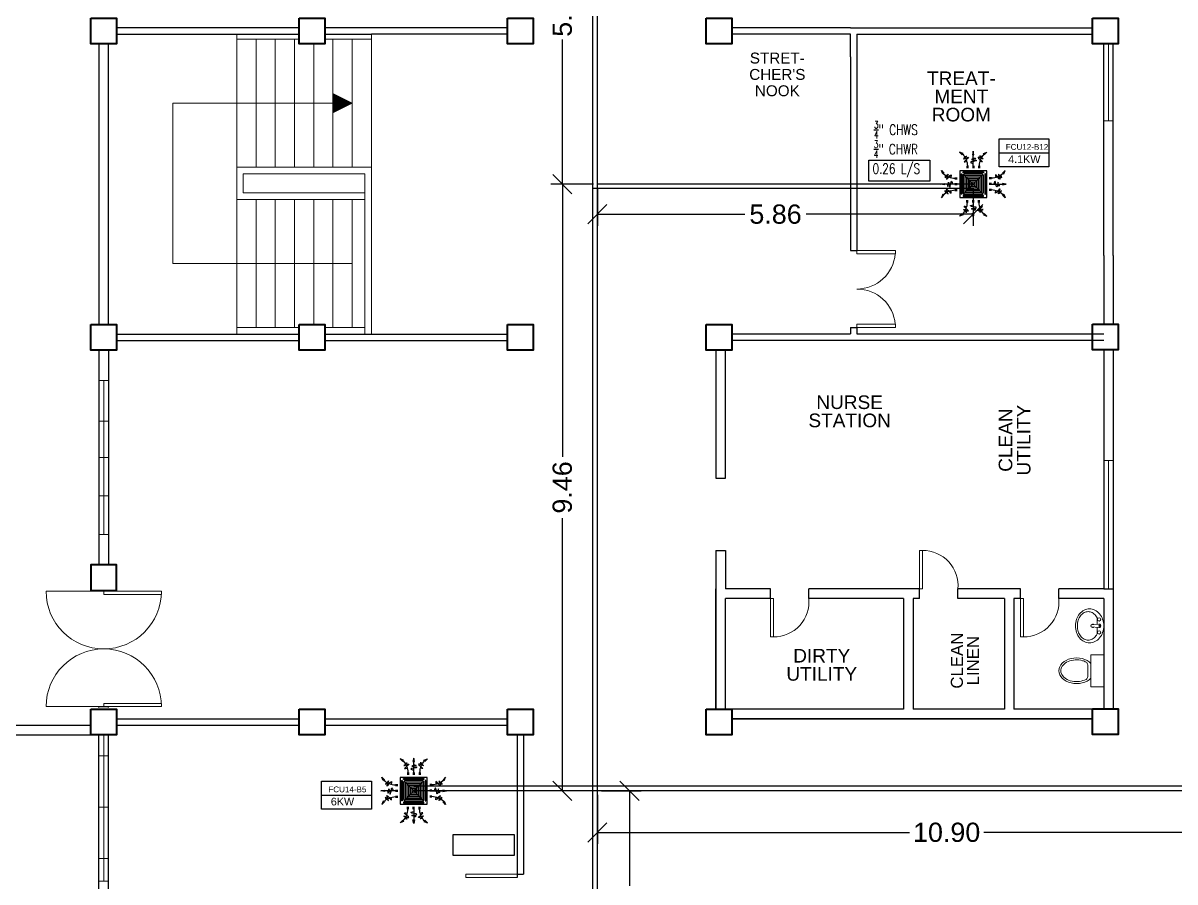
# Model space of a CAD drawing. Header units: millimetres. Extents: x 5 to 598, y 3 to 339.
# Drawn here: x 243.11 to 261.08, y 189.49 to 202.88 of the extents above; entities that cross this region are included whole.
import ezdxf

# ---------------------------------------------------------------- set-up
doc = ezdxf.new("R2010")
doc.units = ezdxf.units.MM
doc.header["$MEASUREMENT"] = 0
for name, color, linetype in [('AIR', 7, 'Continuous'), ('fcu line', 7, 'Continuous'), ('fcu return', 7, 'Continuous'), ('label', 7, 'Continuous'), ('Legends', 7, 'Continuous'), ('pipe label', 7, 'Continuous')]:
    doc.layers.add(name, color=color, linetype=linetype)
doc.styles.add('Arch-Dim', font='simplex.shx', dxfattribs={"width": 0.75})
doc.styles.get("Standard").update_dxf_attribs({"font": 'arial.ttf'})
doc.styles.add('SWISSLT175', font='swissl.ttf', dxfattribs={"height": 0.175})
doc.dimstyles.new('Copy of dimension', dxfattribs={"dimtxt": 0.3, "dimasz": 0.3, "dimexe": 0.18, "dimexo": 0.0625, "dimgap": 0.09, "dimtad": 0, "dimzin": 0, "dimdsep": 46, "dimtxsty": 'Standard', "dimblk": 'OBLIQUE', "dimcen": 0.09, "dimclrd": 256, "dimclre": 256, "dimclrt": 256, "dimadec": 0, "dimazin": 0, "dimtfac": 1, "dimtofl": 0, "dimtmove": 0, "dimatfit": 3, "dimldrblk": 'OBLIQUE', "dimfxl": 1, "dimtolj": 1, "dimtzin": 0, "dimarcsym": 0})

# ---------------------------------------------------------------- blocks, each defined once
blk = doc.blocks.new('FCU-13000P (CASSETTE SPLIT)')
at = {"layer": 'AIR', "ltscale": 3}
for p, q in [((0, 0.523), (0, 1)), ((-0.193, 0.558), (-0.193, 0.487)), ((-0.162, 0.558), (-0.162, 0.487)), ((-0.016, 0.558), (-0.016, 0.487)), ((0.016, 0.558), (0.016, 0.487)), ((0.162, 0.558), (0.162, 0.487)), ((0.193, 0.558), (0.193, 0.487)), ((-0.523, 0), (-1, 0)), ((-0.558, 0.193), (-0.487, 0.193)), ((-0.558, 0.162), (-0.487, 0.162)), ((-0.558, 0.016), (-0.487, 0.016)), ((0.558, 0.193), (0.487, 0.193)), ((0.558, 0.162), (0.487, 0.162)), ((0.558, 0.016), (0.487, 0.016)), ((0.523, 0), (1, 0)), ((-0.558, -0.016), (-0.487, -0.016)), ((-0.558, -0.162), (-0.487, -0.162)), ((-0.558, -0.193), (-0.487, -0.193)), ((0.558, -0.016), (0.487, -0.016)), ((0.558, -0.162), (0.487, -0.162)), ((0.558, -0.193), (0.487, -0.193)), ((-0.193, -0.558), (-0.193, -0.487)), ((-0.162, -0.558), (-0.162, -0.487)), ((-0.016, -0.558), (-0.016, -0.487)), ((0, -0.523), (0, -1)), ((0.016, -0.558), (0.016, -0.487)), ((0.162, -0.558), (0.162, -0.487)), ((0.193, -0.558), (0.193, -0.487))]:
    blk.add_line(p, q, dxfattribs=at)
at = {"layer": 'AIR'}
for p, q in [((0.295, -0.295), (-0.295, 0.295)), ((0.295, 0.295), (-0.295, -0.295))]:
    blk.add_line(p, q, dxfattribs=at)
at = {"layer": 'AIR', "ltscale": 3}
for points in [[(-0.335, 0.895), (-0.311, 0.932), (-0.416, 0.973)], [(-0.022, 0.89), (0.022, 0.89), (0, 1)], [(0.335, 0.895), (0.311, 0.932), (0.416, 0.973)], [(-0.895, 0.335), (-0.932, 0.311), (-0.973, 0.416)], [(0.895, 0.335), (0.932, 0.311), (0.973, 0.416)], [(-0.89, 0.022), (-0.89, -0.022), (-1, 0)], [(0.89, 0.022), (0.89, -0.022), (1, 0)], [(-0.895, -0.335), (-0.932, -0.311), (-0.973, -0.416)], [(0.895, -0.335), (0.932, -0.311), (0.973, -0.416)], [(-0.335, -0.895), (-0.311, -0.932), (-0.416, -0.973)], [(-0.022, -0.89), (0.022, -0.89), (0, -1)], [(0.335, -0.895), (0.311, -0.932), (0.416, -0.973)]]:
    blk.add_lwpolyline(points, close=True, dxfattribs=at)
at = {"layer": 'AIR'}
for points in [[(-0.323, 0.914, -0.171809), (-0.178, 0.558), (-0.178, 0.522)], [(0.323, 0.914, 0.171809), (0.178, 0.558), (0.178, 0.522)], [(-0.914, 0.323, 0.171809), (-0.558, 0.178), (-0.522, 0.178)], [(0.914, 0.323, -0.171809), (0.558, 0.178), (0.522, 0.178)], [(-0.914, -0.323, -0.171809), (-0.558, -0.178), (-0.522, -0.178)], [(0.914, -0.323, 0.171809), (0.558, -0.178), (0.522, -0.178)], [(-0.323, -0.914, 0.171809), (-0.178, -0.558), (-0.178, -0.522)], [(0.323, -0.914, -0.171809), (0.178, -0.558), (0.178, -0.522)]]:
    blk.add_lwpolyline(points, format="xyb", dxfattribs=at)
for points in [[(-0.41, -0.41), (0.41, -0.41), (0.41, 0.41), (-0.41, 0.41)], [(-0.31, 0.372), (0.31, 0.372), (0.31, 0.348), (-0.31, 0.348)], [(-0.373, 0.31), (-0.348, 0.31), (-0.348, -0.31), (-0.373, -0.31)], [(-0.26, -0.26), (0.26, -0.26), (0.26, 0.26), (-0.26, 0.26)], [(-0.21, -0.21), (0.21, -0.21), (0.21, 0.21), (-0.21, 0.21)], [(-0.16, -0.16), (0.16, -0.16), (0.16, 0.16), (-0.16, 0.16)], [(-0.11, -0.11), (0.11, -0.11), (0.11, 0.11), (-0.11, 0.11)], [(-0.06, -0.06), (0.06, -0.06), (0.06, 0.06), (-0.06, 0.06)], [(0.372, 0.31), (0.348, 0.31), (0.348, -0.31), (0.372, -0.31)], [(-0.31, -0.373), (0.31, -0.373), (0.31, -0.348), (-0.31, -0.348)]]:
    blk.add_lwpolyline(points, close=True, dxfattribs=at)
blk.add_lwpolyline([(-0.26, -0.31), (0.26, -0.31, 0.414214), (0.31, -0.26), (0.31, 0.26, 0.414214), (0.26, 0.31), (-0.26, 0.31, 0.414214), (-0.31, 0.26), (-0.31, -0.26, 0.414214)], format="xyb", close=True, dxfattribs=at)
at = {"layer": 'AIR', "ltscale": 3}
for points in [[(-0.268, 0.84), (-0.231, 0.852), (-0.134, 0.882), (-0.422, 0.704), (0.005, 0.903), (-0.358, 0.645), (-0.239, 0.678), (-0.199, 0.69)], [(0.268, 0.84), (0.231, 0.852), (0.134, 0.882), (0.422, 0.704), (-0.005, 0.903), (0.358, 0.645), (0.239, 0.678), (0.199, 0.69)], [(-0.84, 0.268), (-0.852, 0.231), (-0.882, 0.134), (-0.704, 0.422), (-0.903, -0.005), (-0.645, 0.358), (-0.678, 0.239), (-0.69, 0.199)], [(0.84, 0.268), (0.852, 0.231), (0.882, 0.134), (0.704, 0.422), (0.903, -0.005), (0.645, 0.358), (0.678, 0.239), (0.69, 0.199)], [(-0.84, -0.268), (-0.852, -0.231), (-0.882, -0.134), (-0.704, -0.422), (-0.903, 0.005), (-0.645, -0.358), (-0.678, -0.239), (-0.69, -0.199)], [(0.84, -0.268), (0.852, -0.231), (0.882, -0.134), (0.704, -0.422), (0.903, 0.005), (0.645, -0.358), (0.678, -0.239), (0.69, -0.199)], [(-0.268, -0.84), (-0.231, -0.852), (-0.134, -0.882), (-0.422, -0.704), (0.005, -0.903), (-0.358, -0.645), (-0.239, -0.678), (-0.199, -0.69)], [(0.268, -0.84), (0.231, -0.852), (0.134, -0.882), (0.422, -0.704), (-0.005, -0.903), (0.358, -0.645), (0.239, -0.678), (0.199, -0.69)]]:
    blk.add_open_spline(points, degree=3, knots=[0.0032834, 0.0032834, 0.0032834, 0.0032834, 0.0712567, 0.1924075, 0.3347111, 0.5062145, 0.5813292, 0.5813292, 0.5813292, 0.5813292], dxfattribs=at)
for points in [[(0, 0.8), (0.077, 0.776), (-0.058, 0.755), (0.098, 0.718), (-0.087, 0.663), (0, 0.631)], [(-0.8, 0), (-0.776, -0.077), (-0.755, 0.058), (-0.718, -0.098), (-0.663, 0.087), (-0.631, 0)], [(0.8, 0), (0.776, -0.077), (0.755, 0.058), (0.718, -0.098), (0.663, 0.087), (0.631, 0)], [(0, -0.8), (0.077, -0.776), (-0.058, -0.755), (0.098, -0.718), (-0.087, -0.663), (0, -0.631)]]:
    blk.add_spline(points, degree=3, dxfattribs=at)
for points in [[(-0.416, 0.973), (-0.335, 0.895), (-0.311, 0.932)], [(0, 1), (-0.022, 0.89), (0.022, 0.89)], [(0.416, 0.973), (0.335, 0.895), (0.311, 0.932)], [(-0.973, 0.416), (-0.895, 0.335), (-0.932, 0.311)], [(0.973, 0.416), (0.895, 0.335), (0.932, 0.311)], [(-1, 0), (-0.89, 0.022), (-0.89, -0.022)], [(1, 0), (0.89, 0.022), (0.89, -0.022)], [(-0.973, -0.416), (-0.895, -0.335), (-0.932, -0.311)], [(0.973, -0.416), (0.895, -0.335), (0.932, -0.311)], [(-0.416, -0.973), (-0.335, -0.895), (-0.311, -0.932)], [(0, -1), (-0.022, -0.89), (0.022, -0.89)], [(0.416, -0.973), (0.335, -0.895), (0.311, -0.932)]]:
    blk.add_solid(points, dxfattribs=at)
blk = doc.blocks.new('_Oblique')
at = {"color": 0, "linetype": 'ByBlock', "lineweight": -2}
blk.add_line((-0.5, -0.5), (0.5, 0.5), dxfattribs=at)
blk = doc.blocks.new('*D131')
at = {"layer": 'Defpoints', "color": 0, "transparency": 16777216}
for p in [(252.069, 190.909), (262.969, 190.909), (252.069, 190.26)]:
    blk.add_point(p, dxfattribs=at)
at = {"layer": 'Legends', "lineweight": -2, "transparency": 16777216}
for p, q in [((252.069, 190.847), (252.069, 190.08)), ((262.969, 190.847), (262.969, 190.08)), ((252.069, 190.26), (256.938, 190.26)), ((262.969, 190.26), (258.101, 190.26))]:
    blk.add_line(p, q, dxfattribs=at)
at = {"layer": 'Legends', "lineweight": -2, "transparency": 16777216, "xscale": 0.3, "yscale": 0.3, "zscale": 0.3, "rotation": 180}
blk.add_blockref('_Oblique', (252.069, 190.26), dxfattribs=at)
at = {"layer": 'Legends', "lineweight": -2, "transparency": 16777216, "xscale": 0.3, "yscale": 0.3, "zscale": 0.3}
blk.add_blockref('_Oblique', (262.969, 190.26), dxfattribs=at)
at = {"layer": 'Legends', "transparency": 16777216, "insert": (257.519, 190.26), "char_height": 0.3, "attachment_point": 5}
blk.add_mtext('\\A1;10.90', dxfattribs=at)
blk = doc.blocks.new('*D133')
at = {"layer": 'Defpoints', "color": 0, "transparency": 16777216}
for p in [(252.069, 190.909), (252.069, 186.993), (252.572, 186.993)]:
    blk.add_point(p, dxfattribs=at)
at = {"layer": 'Legends', "lineweight": -2, "transparency": 16777216}
for p, q in [((252.132, 190.909), (252.752, 190.909)), ((252.572, 190.909), (252.572, 189.429)), ((252.572, 186.993), (252.572, 188.473)), ((252.132, 186.993), (252.752, 186.993))]:
    blk.add_line(p, q, dxfattribs=at)
at = {"layer": 'Legends', "lineweight": -2, "transparency": 16777216, "xscale": 0.3, "yscale": 0.3, "zscale": 0.3}
for p, rotation in [((252.572, 190.909), 90), ((252.572, 186.993), 270)]:
    blk.add_blockref('_Oblique', p, dxfattribs=dict(at, rotation=rotation))
at = {"layer": 'Legends', "transparency": 16777216, "insert": (252.572, 188.951), "char_height": 0.3, "attachment_point": 5, "rotation": 90}
blk.add_mtext('\\A1;3.92', dxfattribs=at)
blk = doc.blocks.new('*D143')
at = {"layer": 'Defpoints', "color": 0, "transparency": 16777216}
for p in [(251.523, 200.372), (252.069, 200.372), (252.069, 190.909)]:
    blk.add_point(p, dxfattribs=at)
at = {"layer": 'Legends', "lineweight": -2, "transparency": 16777216}
for p, q in [((252.007, 200.372), (251.343, 200.372)), ((251.523, 200.372), (251.523, 196.12)), ((251.523, 190.909), (251.523, 195.161)), ((252.007, 190.909), (251.343, 190.909))]:
    blk.add_line(p, q, dxfattribs=at)
at = {"layer": 'Legends', "lineweight": -2, "transparency": 16777216, "xscale": 0.3, "yscale": 0.3, "zscale": 0.3}
for p, rotation in [((251.523, 200.372), 90), ((251.523, 190.909), 270)]:
    blk.add_blockref('_Oblique', p, dxfattribs=dict(at, rotation=rotation))
at = {"layer": 'Legends', "transparency": 16777216, "insert": (251.523, 195.641), "char_height": 0.3, "attachment_point": 5, "rotation": 90}
blk.add_mtext('\\A1;9.46', dxfattribs=at)
blk = doc.blocks.new('*D144')
at = {"layer": 'Defpoints', "color": 0, "transparency": 16777216}
for p in [(252.069, 200.372), (257.934, 200.372), (257.934, 199.902)]:
    blk.add_point(p, dxfattribs=at)
at = {"layer": 'Legends', "lineweight": -2, "transparency": 16777216}
for p, q in [((252.069, 200.31), (252.069, 199.722)), ((257.934, 200.31), (257.934, 199.722)), ((252.069, 199.902), (254.37, 199.902)), ((257.934, 199.902), (255.329, 199.902))]:
    blk.add_line(p, q, dxfattribs=at)
at = {"layer": 'Legends', "lineweight": -2, "transparency": 16777216, "xscale": 0.3, "yscale": 0.3, "zscale": 0.3, "rotation": 180}
blk.add_blockref('_Oblique', (252.069, 199.902), dxfattribs=at)
at = {"layer": 'Legends', "lineweight": -2, "transparency": 16777216, "xscale": 0.3, "yscale": 0.3, "zscale": 0.3}
blk.add_blockref('_Oblique', (257.934, 199.902), dxfattribs=at)
at = {"layer": 'Legends', "transparency": 16777216, "insert": (254.849, 199.902), "char_height": 0.3, "attachment_point": 5}
blk.add_mtext('\\A1;5.86', dxfattribs=at)
blk = doc.blocks.new('*D145')
at = {"layer": 'Defpoints', "color": 0, "transparency": 16777216}
for p in [(251.523, 205.784), (252.069, 205.784), (252.069, 200.372)]:
    blk.add_point(p, dxfattribs=at)
at = {"layer": 'Legends', "lineweight": -2, "transparency": 16777216}
for p, q in [((252.007, 205.784), (251.343, 205.784)), ((251.523, 205.784), (251.523, 203.529)), ((251.523, 200.372), (251.523, 202.627)), ((252.007, 200.372), (251.343, 200.372))]:
    blk.add_line(p, q, dxfattribs=at)
at = {"layer": 'Legends', "lineweight": -2, "transparency": 16777216, "xscale": 0.3, "yscale": 0.3, "zscale": 0.3}
for p, rotation in [((251.523, 205.784), 90), ((251.523, 200.372), 270)]:
    blk.add_blockref('_Oblique', p, dxfattribs=dict(at, rotation=rotation))
at = {"layer": 'Legends', "transparency": 16777216, "insert": (251.523, 203.078), "char_height": 0.3, "attachment_point": 5, "rotation": 90}
blk.add_mtext('\\A1;5.41', dxfattribs=at)

msp = doc.modelspace()

# ---------------------------------------------------------------- linework, layer by layer
at = {"color": 8, "lineweight": 25}
for p, q in [((247.419, 202.809), (244.569, 202.809)), ((250.669, 202.809), (247.819, 202.809)), ((244.294, 202.559), (244.294, 198.184)), ((244.444, 200.634), (244.444, 202.559)), ((244.569, 202.709), (247.419, 202.709)), ((247.819, 202.709), (248.544, 202.709)), ((250.669, 202.709), (248.544, 202.709)), ((244.444, 200.534), (244.444, 200.634)), ((244.444, 200.234), (244.444, 200.534)), ((244.444, 200.134), (244.444, 200.234)), ((244.444, 198.184), (244.444, 200.134)), ((244.569, 198.034), (247.419, 198.034)), ((244.569, 197.934), (247.419, 197.934)), ((247.819, 198.034), (250.669, 198.034)), ((247.819, 197.934), (250.669, 197.934)), ((244.294, 197.784), (244.294, 194.434)), ((244.444, 197.784), (244.444, 194.434)), ((244.294, 194.034), (244.294, 194.022)), ((244.444, 194.022), (244.294, 194.022)), ((244.444, 194.034), (244.444, 194.022)), ((244.294, 192.222), (244.444, 192.222)), ((244.294, 192.209), (244.294, 192.222)), ((244.444, 192.209), (244.444, 192.222)), ((244.569, 192.034), (247.419, 192.034)), ((247.819, 192.034), (250.669, 192.034)), ((241.169, 191.934), (244.169, 191.934)), ((241.169, 191.784), (244.169, 191.784)), ((244.294, 186.184), (244.294, 191.784)), ((244.444, 186.184), (244.444, 191.784)), ((244.569, 191.934), (247.419, 191.934)), ((247.819, 191.934), (250.669, 191.934)), ((250.819, 191.784), (250.819, 189.559)), ((250.919, 191.784), (250.919, 189.609)), ((250.819, 189.609), (250.919, 189.609))]:
    msp.add_line(p, q, dxfattribs=at)
at = {"color": 8, "linetype": 'ByBlock', "lineweight": 25}
for p, q in [((256.019, 202.809), (254.169, 202.809)), ((256.019, 202.809), (259.794, 202.809)), ((256.019, 202.709), (254.169, 202.709)), ((256.019, 202.359), (256.019, 202.709)), ((256.119, 202.709), (256.119, 199.336)), ((256.119, 202.709), (259.794, 202.709)), ((259.969, 199.259), (259.969, 202.561)), ((260.119, 199.259), (260.119, 202.561)), ((256.019, 202.359), (256.019, 199.336)), ((256.019, 199.336), (256.119, 199.336)), ((259.969, 199.259), (259.969, 198.186)), ((260.119, 199.259), (260.119, 198.186)), ((256.019, 198.136), (256.119, 198.136)), ((256.019, 198.136), (256.019, 198.036)), ((256.119, 198.136), (256.119, 198.036)), ((254.169, 198.036), (255.869, 198.036)), ((254.169, 197.936), (258.919, 197.936)), ((255.869, 198.036), (256.019, 198.036)), ((255.869, 198.036), (256.019, 198.036)), ((255.869, 197.936), (259.969, 197.936)), ((256.119, 198.036), (258.919, 198.036)), ((256.119, 198.036), (259.969, 198.036)), ((253.919, 197.784), (253.919, 195.784)), ((254.069, 195.784), (254.069, 197.784)), ((259.969, 197.786), (259.969, 194.059)), ((260.119, 197.786), (260.119, 194.059)), ((253.919, 195.784), (254.069, 195.784)), ((253.919, 194.659), (253.919, 192.184)), ((253.919, 194.659), (254.069, 194.659)), ((254.069, 194.659), (254.069, 194.059)), ((257.094, 194.059), (255.369, 194.059)), ((258.669, 194.059), (257.694, 194.059)), ((259.969, 194.059), (259.269, 194.059)), ((259.969, 194.059), (260.119, 194.059)), ((260.119, 194.059), (260.119, 192.186)), ((259.969, 193.909), (259.969, 192.184)), ((256.844, 192.184), (254.069, 192.184)), ((258.419, 192.184), (256.994, 192.184)), ((259.969, 192.184), (258.569, 192.184)), ((254.169, 192.034), (259.794, 192.034)), ((259.794, 192.034), (254.169, 192.034))]:
    msp.add_line(p, q, dxfattribs=at)
at = {"color": 8, "lineweight": 9}
for p, q in [((246.444, 202.634), (246.444, 202.709)), ((246.444, 200.634), (246.444, 202.634)), ((247.419, 202.634), (246.444, 202.634)), ((246.744, 200.634), (246.744, 202.634)), ((247.044, 200.634), (247.044, 202.634)), ((247.344, 200.634), (247.344, 202.634)), ((247.644, 202.559), (247.644, 200.634)), ((248.544, 202.634), (247.819, 202.634)), ((247.944, 202.634), (247.944, 200.634)), ((248.244, 202.634), (248.244, 200.634)), ((248.544, 202.709), (248.544, 202.634)), ((248.544, 202.634), (248.544, 200.634)), ((247.944, 201.634), (247.944, 201.784)), ((248.244, 201.634), (247.944, 201.784)), ((247.954, 201.634), (247.954, 201.779)), ((247.964, 201.634), (247.964, 201.774)), ((247.974, 201.634), (247.974, 201.769)), ((247.984, 201.634), (247.984, 201.764)), ((247.994, 201.634), (247.994, 201.759)), ((248.004, 201.634), (248.004, 201.754)), ((248.014, 201.634), (248.014, 201.749)), ((248.024, 201.634), (248.024, 201.744)), ((248.034, 201.634), (248.034, 201.739)), ((248.044, 201.634), (248.044, 201.734)), ((248.054, 201.634), (248.054, 201.729)), ((248.064, 201.634), (248.064, 201.724)), ((248.074, 201.634), (248.074, 201.719)), ((248.084, 201.634), (248.084, 201.714)), ((248.094, 201.634), (248.094, 201.709)), ((248.104, 201.634), (248.104, 201.704)), ((248.114, 201.634), (248.114, 201.699)), ((248.124, 201.634), (248.124, 201.694)), ((248.134, 201.634), (248.134, 201.689)), ((248.144, 201.634), (248.144, 201.684)), ((248.154, 201.634), (248.154, 201.679)), ((248.164, 201.634), (248.164, 201.674)), ((248.174, 201.634), (248.174, 201.669)), ((248.184, 201.634), (248.184, 201.664)), ((248.194, 201.634), (248.194, 201.659)), ((248.204, 201.634), (248.204, 201.654)), ((248.214, 201.634), (248.214, 201.649)), ((248.224, 201.634), (248.224, 201.644)), ((245.444, 199.134), (245.444, 201.634)), ((245.444, 201.634), (247.944, 201.634)), ((247.344, 201.634), (247.144, 201.634)), ((247.344, 201.634), (247.544, 201.634)), ((247.944, 201.634), (248.244, 201.634)), ((247.944, 201.634), (247.944, 201.484)), ((248.244, 201.634), (247.944, 201.484)), ((247.954, 201.634), (247.954, 201.489)), ((247.964, 201.634), (247.964, 201.494)), ((247.974, 201.634), (247.974, 201.499)), ((247.984, 201.634), (247.984, 201.504)), ((247.994, 201.634), (247.994, 201.509)), ((248.004, 201.634), (248.004, 201.514)), ((248.014, 201.634), (248.014, 201.519)), ((248.024, 201.634), (248.024, 201.524)), ((248.034, 201.634), (248.034, 201.529)), ((248.044, 201.634), (248.044, 201.534)), ((248.054, 201.634), (248.054, 201.539)), ((248.064, 201.634), (248.064, 201.544)), ((248.074, 201.634), (248.074, 201.549)), ((248.084, 201.634), (248.084, 201.554)), ((248.094, 201.634), (248.094, 201.559)), ((248.104, 201.634), (248.104, 201.564)), ((248.114, 201.634), (248.114, 201.569)), ((248.124, 201.634), (248.124, 201.574)), ((248.134, 201.634), (248.134, 201.579)), ((248.144, 201.634), (248.144, 201.584)), ((248.154, 201.634), (248.154, 201.589)), ((248.164, 201.634), (248.164, 201.594)), ((248.174, 201.634), (248.174, 201.599)), ((248.184, 201.634), (248.184, 201.604)), ((248.194, 201.634), (248.194, 201.609)), ((248.204, 201.634), (248.204, 201.614)), ((248.214, 201.634), (248.214, 201.619)), ((248.224, 201.634), (248.224, 201.624)), ((248.234, 201.634), (248.234, 201.639)), ((248.234, 201.634), (248.234, 201.629)), ((248.544, 200.634), (246.444, 200.634)), ((246.444, 200.634), (246.444, 200.534)), ((248.544, 200.534), (248.544, 200.634)), ((246.444, 200.234), (246.444, 200.534)), ((246.544, 200.234), (246.544, 200.534)), ((246.544, 200.534), (248.394, 200.534)), ((248.394, 200.534), (248.444, 200.534)), ((248.444, 200.534), (248.444, 200.234)), ((248.544, 200.534), (248.544, 200.234)), ((246.444, 198.134), (246.444, 200.234)), ((248.394, 200.234), (246.544, 200.234)), ((248.394, 200.234), (248.444, 200.234)), ((248.444, 200.234), (248.444, 198.034)), ((248.544, 200.134), (248.544, 200.234)), ((246.444, 200.134), (248.444, 200.134)), ((246.744, 198.134), (246.744, 200.134)), ((247.044, 198.134), (247.044, 200.134)), ((247.344, 198.134), (247.344, 200.134)), ((247.644, 198.184), (247.644, 200.134)), ((247.944, 198.134), (247.944, 200.134)), ((248.244, 198.134), (248.244, 200.134)), ((248.544, 198.134), (248.544, 200.134)), ((246.444, 199.134), (245.444, 199.134)), ((248.244, 199.134), (246.444, 199.134)), ((246.444, 198.134), (246.444, 198.034)), ((246.444, 198.134), (247.419, 198.134)), ((247.819, 198.134), (248.444, 198.134)), ((248.544, 198.134), (248.544, 198.034)), ((244.294, 197.309), (244.444, 197.309)), ((244.294, 196.109), (244.294, 197.309)), ((244.369, 194.909), (244.369, 197.309)), ((244.444, 197.309), (244.444, 194.909)), ((244.294, 196.672), (244.444, 196.672)), ((244.294, 196.109), (244.294, 194.909)), ((244.294, 196.109), (244.444, 196.109)), ((244.294, 195.509), (244.444, 195.509)), ((244.444, 194.909), (244.294, 194.909)), ((259.772, 193.496), (259.894, 193.51)), ((259.772, 193.467), (259.894, 193.454)), ((259.97, 193.032), (259.77, 193.032)), ((259.77, 193.032), (259.77, 192.532)), ((259.97, 192.532), (259.97, 193.032)), ((259.72, 192.872), (259.72, 192.691)), ((259.77, 192.532), (259.97, 192.532)), ((244.294, 189.497), (244.294, 191.784)), ((244.369, 191.784), (244.369, 189.497)), ((244.294, 190.653), (244.294, 191.453)), ((244.294, 191.453), (244.444, 191.453)), ((244.444, 191.453), (244.444, 189.853)), ((244.294, 190.653), (244.444, 190.653)), ((244.444, 189.853), (244.294, 189.853)), ((244.294, 189.497), (244.444, 189.497))]:
    msp.add_line(p, q, dxfattribs=at)
at = {"color": 8, "linetype": 'ByBlock', "lineweight": 9}
for p, q in [((260.044, 201.361), (260.044, 202.561)), ((260.119, 202.561), (260.119, 201.361)), ((260.119, 201.361), (259.969, 201.361)), ((253.919, 197.784), (254.069, 197.784)), ((260.119, 196.059), (259.969, 196.059)), ((260.044, 196.059), (260.044, 194.059)), ((260.119, 194.059), (260.119, 196.059))]:
    msp.add_line(p, q, dxfattribs=at)
at = {"color": 8, "linetype": 'ByBlock', "lineweight": 13}
for p, q in [((256.119, 199.336), (256.719, 199.336)), ((256.119, 199.286), (256.119, 199.336)), ((256.719, 199.336), (256.719, 199.286)), ((256.719, 199.286), (256.119, 199.286)), ((256.719, 198.186), (256.119, 198.186)), ((256.119, 198.186), (256.119, 198.136)), ((256.119, 198.136), (256.719, 198.136)), ((256.719, 198.136), (256.719, 198.186))]:
    msp.add_line(p, q, dxfattribs=at)
at = {"color": 8, "lineweight": 13}
for p, q in [((244.369, 194.022), (243.469, 194.022)), ((245.269, 194.022), (244.369, 194.022)), ((244.369, 194.022), (244.369, 193.972)), ((244.369, 193.972), (245.269, 193.972)), ((245.269, 193.972), (245.269, 194.022)), ((244.369, 192.222), (243.469, 192.222)), ((245.269, 192.272), (244.369, 192.272)), ((244.369, 192.272), (244.369, 192.222)), ((244.369, 192.222), (245.269, 192.222)), ((245.269, 192.222), (245.269, 192.272))]:
    msp.add_line(p, q, dxfattribs=at)
at = {"color": 8, "linetype": 'ByBlock', "lineweight": 25, "ltscale": 0.3}
for p, q in [((253.919, 192.184), (253.919, 194.059)), ((254.769, 194.059), (254.069, 194.059)), ((254.769, 193.909), (254.769, 194.059)), ((257.094, 194.059), (255.369, 194.059)), ((255.369, 193.909), (255.369, 194.059)), ((257.094, 193.909), (257.094, 194.059)), ((258.669, 194.059), (257.694, 194.059)), ((257.694, 193.909), (257.694, 194.059)), ((258.669, 193.909), (258.669, 194.059)), ((259.969, 194.059), (259.269, 194.059)), ((259.269, 193.909), (259.269, 194.059)), ((254.069, 192.184), (254.069, 193.909)), ((254.769, 193.909), (254.069, 193.909)), ((256.844, 193.909), (255.369, 193.909)), ((256.844, 193.909), (256.844, 192.184)), ((256.994, 193.909), (256.994, 192.184)), ((257.094, 193.909), (256.994, 193.909)), ((258.419, 193.909), (257.694, 193.909)), ((258.419, 193.909), (258.419, 192.184)), ((258.569, 193.909), (258.569, 192.184)), ((258.669, 193.909), (258.569, 193.909)), ((258.669, 193.909), (258.569, 193.909)), ((259.969, 193.909), (259.269, 193.909))]:
    msp.add_line(p, q, dxfattribs=at)
at = {"color": 8, "lineweight": 35}
for points in [[(244.169, 202.959), (244.569, 202.959), (244.569, 202.559), (244.169, 202.559)], [(247.419, 202.959), (247.819, 202.959), (247.819, 202.559), (247.419, 202.559)], [(250.669, 202.959), (251.069, 202.959), (251.069, 202.559), (250.669, 202.559)], [(244.169, 198.184), (244.569, 198.184), (244.569, 197.784), (244.169, 197.784)], [(247.419, 198.184), (247.819, 198.184), (247.819, 197.784), (247.419, 197.784)], [(250.669, 198.184), (251.069, 198.184), (251.069, 197.784), (250.669, 197.784)], [(244.169, 194.034), (244.569, 194.034), (244.569, 194.434), (244.169, 194.434)], [(244.169, 192.184), (244.569, 192.184), (244.569, 191.784), (244.169, 191.784)], [(247.419, 192.184), (247.819, 192.184), (247.819, 191.784), (247.419, 191.784)], [(250.669, 192.184), (251.069, 192.184), (251.069, 191.784), (250.669, 191.784)]]:
    msp.add_lwpolyline(points, close=True, dxfattribs=at)
at = {"color": 8, "linetype": 'ByBlock', "lineweight": 35}
for points in [[(253.769, 202.959), (254.169, 202.959), (254.169, 202.559), (253.769, 202.559)], [(259.794, 202.961), (260.194, 202.961), (260.194, 202.561), (259.794, 202.561)], [(253.769, 198.184), (254.169, 198.184), (254.169, 197.784), (253.769, 197.784)], [(259.794, 198.186), (260.194, 198.186), (260.194, 197.786), (259.794, 197.786)], [(253.769, 192.184), (254.169, 192.184), (254.169, 191.784), (253.769, 191.784)], [(259.794, 192.186), (260.194, 192.186), (260.194, 191.786), (259.794, 191.786)]]:
    msp.add_lwpolyline(points, close=True, dxfattribs=at)
at = {"color": 8, "lineweight": 9}
for points in [[(244.294, 194.909), (244.294, 197.309), (244.444, 197.309), (244.444, 194.909)], [(244.294, 197.309), (244.444, 197.309), (244.444, 194.909), (244.294, 194.909)], [(244.294, 191.784), (244.444, 191.784), (244.444, 189.497), (244.294, 189.497)]]:
    msp.add_lwpolyline(points, close=True, dxfattribs=at)
at = {"color": 8, "lineweight": 13, "ltscale": 0.03}
for points in [[(257.094, 194.059), (257.144, 194.059), (257.144, 194.659), (257.094, 194.659)], [(254.769, 193.909), (254.819, 193.909), (254.819, 193.309), (254.769, 193.309)], [(258.669, 193.909), (258.719, 193.909), (258.719, 193.309), (258.669, 193.309)], [(250.819, 189.559), (250.819, 189.609), (250.019, 189.609), (250.019, 189.559)]]:
    msp.add_lwpolyline(points, close=True, dxfattribs=at)
at = {"color": 8, "lineweight": 9}
msp.add_lwpolyline([(259.749, 193.747, 0.11576), (259.666, 193.727, 0.104047), (259.592, 193.669, 0.090875), (259.545, 193.585, 0.083344), (259.528, 193.482, 0.083344), (259.545, 193.378, 0.090875), (259.592, 193.294, 0.104047), (259.666, 193.236, 0.11576), (259.749, 193.217, 0.11576), (259.831, 193.236, 0.104047), (259.905, 193.294, 0.090875), (259.952, 193.378, 0.083344), (259.97, 193.482, 0.083344), (259.952, 193.585, 0.090875), (259.905, 193.669, 0.104047), (259.831, 193.727, 0.11576)], format="xyb", close=True, dxfattribs=at)
for points in [[(259.728, 193.704, 0.124838), (259.665, 193.688, 0.105788), (259.607, 193.639, 0.086697), (259.571, 193.569, 0.076776), (259.558, 193.482, 0.076776), (259.571, 193.394, 0.086697), (259.607, 193.324, 0.105788), (259.665, 193.275, 0.124838), (259.728, 193.259, 0.124838), (259.79, 193.275, 0.105788), (259.848, 193.324, 0.040067), (259.868, 193.355), (259.868, 193.457, 0.040067)], [(259.868, 193.506), (259.868, 193.608, 0.040067), (259.848, 193.639, 0.105788), (259.79, 193.688, 0.124838), (259.728, 193.704, 0.124838)]]:
    msp.add_lwpolyline(points, format="xyb", dxfattribs=at)
for centre, radius in [((259.897, 193.583), 0.0255), ((259.897, 193.38), 0.0255), ((259.903, 193.482), 0.0095)]:
    msp.add_circle(centre, radius, dxfattribs=at)
at = {"color": 8, "linetype": 'ByBlock', "lineweight": 13}
for centre, start, end in [((256.119, 199.336), 270, 355.2198), ((256.119, 198.136), 4.7802, 90)]:
    msp.add_arc(centre, 0.6, start, end, dxfattribs=at)
at = {"color": 8, "lineweight": 13, "ltscale": 0.03}
for centre, start, end in [((257.144, 194.107), 355.0209, 90), ((254.819, 193.861), 270, 4.9791), ((258.719, 193.861), 270, 4.9791)]:
    msp.add_arc(centre, 0.552, start, end, dxfattribs=at)
at = {"color": 8, "lineweight": 13}
for centre, start, end in [((244.369, 194.022), 180, 0), ((244.369, 192.222), 0, 180)]:
    msp.add_arc(centre, 0.9, start, end, dxfattribs=at)
at = {"color": 8, "lineweight": 9}
for centre, radius, start, end in [((259.795, 193.482), 0.025, 161.3793, 198.6207), ((259.865, 193.482), 0.0948, 171.2026, 188.7974), ((259.795, 193.482), 0.025, 48.7978, 143.6932), ((259.795, 193.482), 0.025, 216.3068, 311.2022), ((259.897, 193.482), 0.028, 263.7545, 96.2455), ((259.67, 192.872), 0.05, 0, 61.8499), ((259.67, 192.691), 0.05, 298.0084, 360)]:
    msp.add_arc(centre, radius, start, end, dxfattribs=at)
msp.add_ellipse((259.545, 192.782), major_axis=(0.275, 0), ratio=0.727273, start_param=0.612555, end_param=5.670631, dxfattribs=at)
msp.add_open_spline([(259.693, 192.916), (259.677, 192.925), (259.659, 192.933), (259.568, 192.96), (259.48, 192.954), (259.349, 192.897), (259.307, 192.847), (259.294, 192.748), (259.32, 192.696), (259.431, 192.622), (259.515, 192.604), (259.629, 192.62), (259.664, 192.632), (259.693, 192.647)], degree=3, knots=[0.937253, 0.937253, 0.937253, 0.937253, 1.185372, 1.185372, 2.113864, 2.113864, 3.042356, 3.042356, 3.970847, 3.970847, 4.899339, 4.899339, 5.346062, 5.346062, 5.346062, 5.346062], dxfattribs=at)
at = {"color": 8, "linetype": 'ByBlock', "lineweight": 9, "ltscale": 0.3}
msp.add_point((255.457, 193.047), dxfattribs=at)
at = {"layer": 'fcu line', "linetype": 'Continuous'}
for p, q in [((252.069, 181.387), (252.069, 219.388)), ((257.934, 200.372), (252.069, 200.372)), ((283.982, 190.909), (249.204, 190.909))]:
    msp.add_line(p, q, dxfattribs=at)
at = {"layer": 'fcu return', "linetype": 'Continuous'}
for p, q in [((251.999, 181.458), (251.999, 219.318)), ((257.934, 200.302), (251.999, 200.302)), ((283.912, 190.979), (249.204, 190.979))]:
    msp.add_line(p, q, dxfattribs=at)
at = {"layer": 'Legends', "linetype": 'Continuous', "lineweight": 25}
for p, q in [((258.336, 200.862), (259.114, 200.862)), ((247.767, 190.841), (248.546, 190.841))]:
    msp.add_line(p, q, dxfattribs=at)
at = {"layer": 'Legends'}
for points in [[(258.336, 201.08), (259.114, 201.08), (259.114, 200.643), (258.336, 200.643)], [(247.767, 191.06), (248.546, 191.06), (248.546, 190.623), (247.767, 190.623)]]:
    msp.add_lwpolyline(points, close=True, dxfattribs=at)
at = {"layer": 'pipe label', "color": 2, "linetype": 'Continuous', "lineweight": 25}
for points in [[(256.306, 200.743), (257.258, 200.743), (257.258, 200.416), (256.306, 200.416)], [(249.818, 190.226), (250.77, 190.226), (250.77, 189.899), (249.818, 189.899)]]:
    msp.add_lwpolyline(points, close=True, dxfattribs=at)

# ---------------------------------------------------------------- block references
at = {"layer": 'AIR', "xscale": 0.5113536813550488, "yscale": 0.5113536813550488, "zscale": 0.5113536813550488}
for p in [(257.934, 200.372), (249.204, 190.909)]:
    msp.add_blockref('FCU-13000P (CASSETTE SPLIT)', p, dxfattribs=at)

# ---------------------------------------------------------------- texts
at = {"layer": 'label', "color": 8, "linetype": 'ByBlock', "lineweight": 9, "ltscale": 0.4, "attachment_point": 5, "style": 'SWISSLT175'}
for s, insert, char_height, line_spacing_factor in [("STRET-\\PCHER'S\\PNOOK", (254.877, 202.082), 0.17, 0.9), ('TREAT-\\PMENT\\PROOM', (257.748, 201.738), 0.2125, 0.8), ('NURSE\\PSTATION', (256.005, 196.827), 0.2125, 0.8), ('DIRTY\\PUTILITY', (255.57, 192.873), 0.2125, 0.8)]:
    msp.add_mtext(s, dxfattribs=dict(at, insert=insert, char_height=char_height, line_spacing_factor=line_spacing_factor))
at = {"layer": 'label', "color": 8, "linetype": 'ByBlock', "lineweight": 9, "ltscale": 0.4, "attachment_point": 5, "rotation": 90, "line_spacing_factor": 0.8, "style": 'SWISSLT175'}
for s, insert, char_height in [('CLEAN \\PUTILITY', (258.58, 196.379), 0.2125), ('CLEAN\\PLINEN', (257.803, 192.939), 0.1875)]:
    msp.add_mtext(s, dxfattribs=dict(at, insert=insert, char_height=char_height))
at = {"layer": 'Legends', "linetype": 'Continuous', "lineweight": 25, "attachment_point": 1}
for s, width, insert, char_height in [('FCU12-B12', 0.44811, (258.441, 200.997), 0.09), ('4.1KW', 0.23674, (258.479, 200.821), 0.12), ('FCU14-B5', 0.44811, (247.872, 190.976), 0.09), ('6KW', 0.23674, (247.911, 190.801), 0.12)]:
    msp.add_mtext_dynamic_manual_height_columns(s, width=width, gutter_width=1.011, heights=[0], dxfattribs=dict(at, insert=insert, char_height=char_height))
at = {"layer": 'pipe label', "color": 3, "linetype": 'Continuous', "lineweight": 25, "insert": (256.385, 201.354), "char_height": 0.16, "attachment_point": 1, "style": 'Arch-Dim'}
msp.add_mtext_dynamic_manual_height_columns('\\A1;{\\H0.7x;\\S3/4;}" CHWS', width=1.17294, gutter_width=1.011, heights=[0], dxfattribs=at)
at = {"layer": 'pipe label', "color": 240, "linetype": 'Continuous', "lineweight": 25, "insert": (256.382, 201.051), "char_height": 0.16, "attachment_point": 1, "style": 'Arch-Dim'}
msp.add_mtext_dynamic_manual_height_columns('\\A1;{\\H0.7x;\\S3/4;}" CHWR', width=0.88035, gutter_width=1.011, heights=[0], dxfattribs=at)
at = {"layer": 'pipe label', "color": 2, "linetype": 'Continuous', "lineweight": 25, "insert": (256.361, 200.693), "char_height": 0.16, "attachment_point": 1, "style": 'Arch-Dim'}
msp.add_mtext_dynamic_manual_height_columns('0.26 L/S', width=0.89967, gutter_width=1.011, heights=[0], dxfattribs=at)

# ---------------------------------------------------------------- dimensions: what is measured, and where the dimension line sits
at = {"layer": 'Legends'}
for base, p1, p2, picture, middle in [((251.523, 205.784), (252.069, 200.372), (252.069, 205.784), '*D145', (251.523, 203.078)), ((251.523, 200.372), (252.069, 190.909), (252.069, 200.372), '*D143', (251.523, 195.641)), ((252.572, 186.993), (252.069, 190.909), (252.069, 186.993), '*D133', (252.572, 188.951))]:
    dim = msp.add_linear_dim(base=base, p1=p1, p2=p2, angle=90, dimstyle='Copy of dimension', dxfattribs=at)
    dim.commit()
    dim.dimension.update_dxf_attribs({"geometry": picture, "text_midpoint": middle})
dim = msp.add_linear_dim(base=(257.9336, 199.9019), p1=(252.0691, 200.3725), p2=(257.9336, 200.3725), dimstyle='Copy of dimension', dxfattribs=at)
dim.commit()
dim.dimension.update_dxf_attribs({"geometry": '*D144', "text_midpoint": (254.8492, 199.9019), "dimtype": 160})
dim = msp.add_linear_dim(base=(252.069, 190.26), p1=(262.969, 190.909), p2=(252.069, 190.909), dimstyle='Copy of dimension', dxfattribs=at)
dim.commit()
dim.dimension.update_dxf_attribs({"geometry": '*D131', "text_midpoint": (257.519, 190.26)})

doc.saveas('drawing.dxf')
